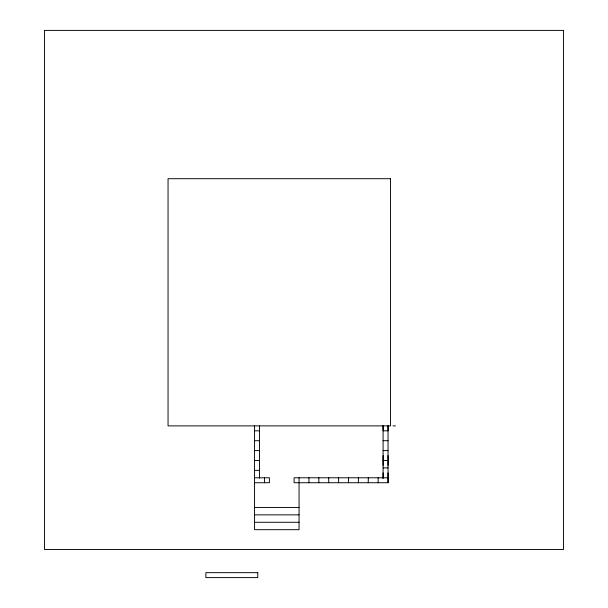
<?xml version="1.0" encoding="UTF-8"?>
<svg xmlns="http://www.w3.org/2000/svg" width="608" height="608" viewBox="0 0 608 608"><rect width="100%" height="100%" fill="white"/><g stroke="black" fill="none" stroke-linecap="round" stroke-linejoin="round"><path stroke-width="0.91" d="M383.093 472.842L383.093 478.238L383.093 425.881L383.093 430.821L388.041 430.821L388.041 425.881L388.041 482.729L294.112 482.729L294.112 477.789L388.041 477.789M383.093 465.424L383.093 455.544M388.041 482.729L388.041 472.842M388.041 465.424L388.041 455.544M392.981 425.881L395.458 425.881M254.562 430.821L259.51 430.821M254.562 440.709L259.51 440.709M383.093 440.709L388.041 440.709M254.562 450.596L259.51 450.596M383.093 450.596L388.041 450.596M254.562 460.484L259.51 460.484M383.093 460.484L388.041 460.484M383.093 467.902L388.041 467.902M254.562 470.372L259.51 470.372M254.562 477.789L269.397 477.789L269.397 482.729L254.562 482.729M254.562 507.444L299.06 507.444M254.562 514.862L299.06 514.862M254.562 522.28L299.06 522.28M378.153 477.789L378.153 482.729M368.266 477.789L368.266 482.729M358.378 477.789L358.378 482.729M348.49 477.789L348.49 482.729M338.603 477.789L338.603 482.729M328.715 477.789L328.715 482.729M318.828 477.789L318.828 482.729M308.94 477.789L308.94 482.729M299.06 477.789L299.06 529.69L254.562 529.69L254.562 425.881M264.45 477.789L264.45 482.729M259.51 425.881L259.51 478.238M563.532 30.4L44.468 30.4L44.468 549.465L563.532 549.465L563.532 30.4M390.511 178.706L168.051 178.706L168.051 425.881L390.511 425.881L390.511 178.706M257.777 572.66L205.869 572.66L205.869 577.6L257.777 577.6L257.777 572.66"/></g></svg>
